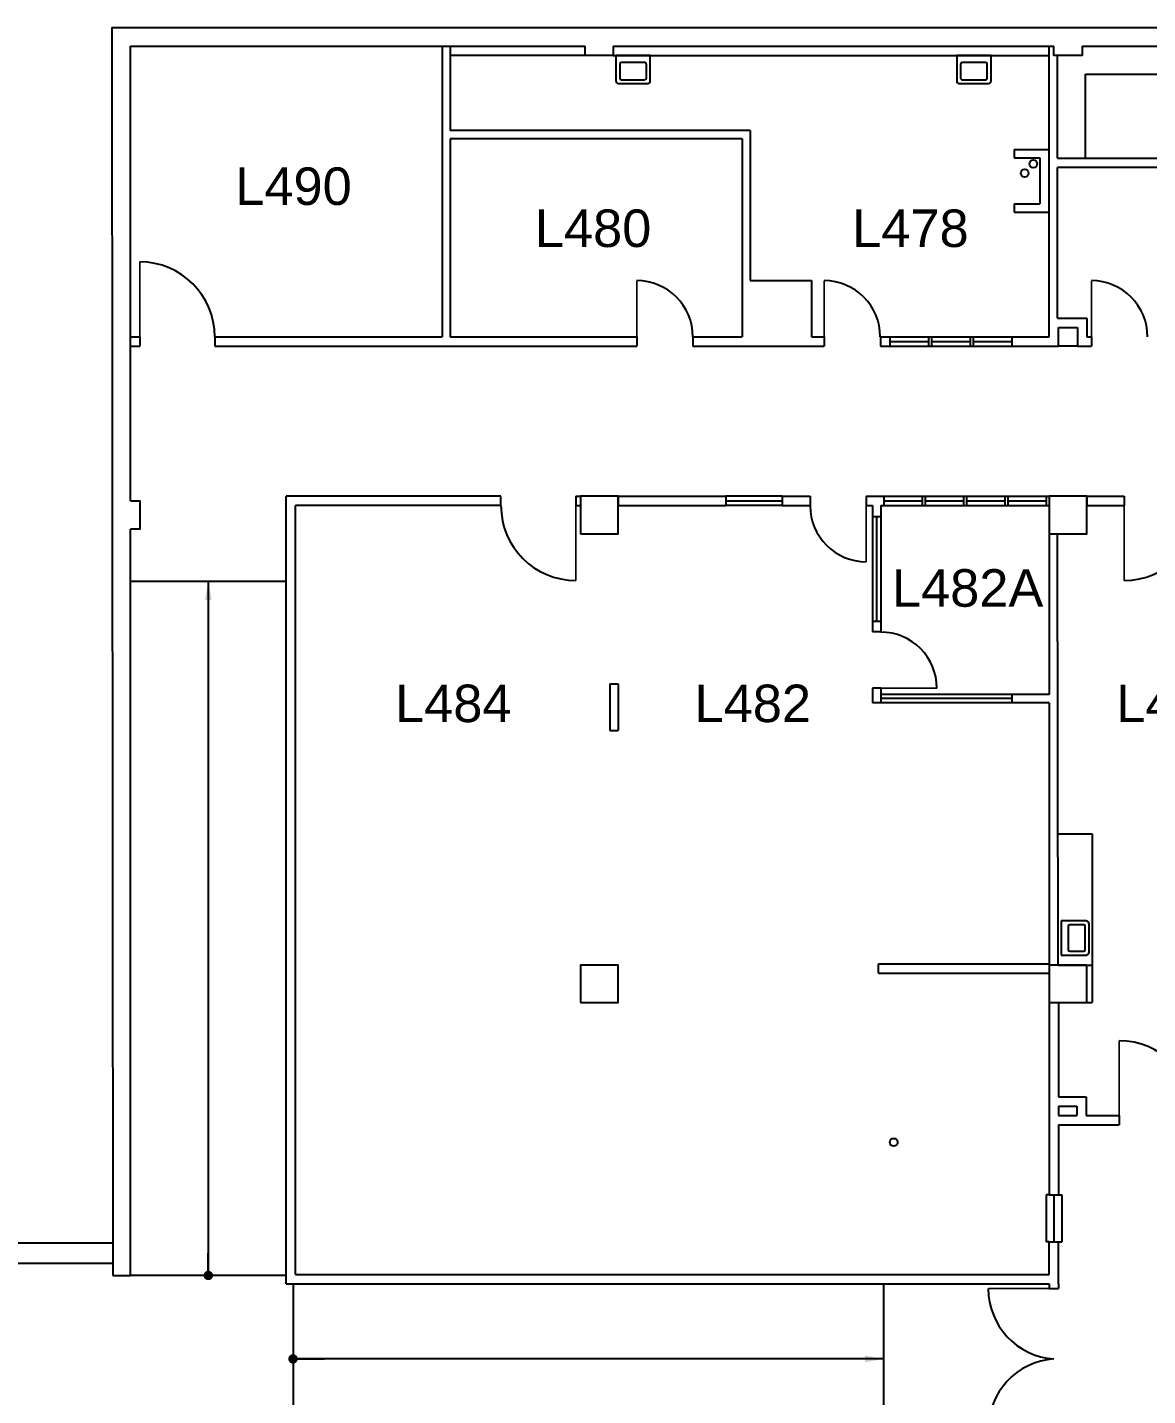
# Model space of a CAD drawing. Header units: inches. Extents: x -3235 to 3296, y 72 to 2924.
# Drawn here: x 214 to 931, y 1698 to 2574 of the extents above; entities that cross this region are included whole.
import ezdxf
from ezdxf.enums import TextEntityAlignment as Align

# ---------------------------------------------------------------- set-up
doc = ezdxf.new("R2010")
doc.units = ezdxf.units.IN
doc.header["$LTSCALE"] = 48
doc.header["$MEASUREMENT"] = 0
doc.layers.get('0').update_dxf_attribs({"linetype": 'CONTINUOUS'})
for name, color, linetype in [('A-ANNO-ROOM', 4, 'CONTINUOUS'), ('A-COLS', 5, 'CONTINUOUS'), ('A-DOOR', 2, 'CONTINUOUS'), ('A-FLOR-CASE', 3, 'CONTINUOUS'), ('A-FLOR-PFIX', 2, 'CONTINUOUS'), ('A-FLOR-RAMP', 2, 'CONTINUOUS'), ('A-GLAZ', 2, 'CONTINUOUS'), ('A-GLAZ-SILL', 1, 'CONTINUOUS'), ('A-WALL-FULL', 6, 'CONTINUOUS')]:
    doc.layers.add(name, color=color, linetype=linetype)
doc.styles.add('ARIAL', font='arial.ttf')

# ---------------------------------------------------------------- blocks, each defined once
blk = doc.blocks.new('W-LAV2')
for p, q in [((17, 11), (1, 11)), ((1, 11), (1, -11)), ((19, -9), (19, 9)), ((5.5, 7.5), (5.5, -7.5)), ((15.5, 8.5), (6.5, 8.5)), ((16.5, -7.5), (16.5, 7.5)), ((6.5, -8.5), (15.5, -8.5)), ((1, -11), (17, -11))]:
    blk.add_line(p, q)
for centre, radius, start, end in [((17, 9), 2, 0, 90), ((6.5, 7.5), 1, 90, 180), ((15.5, 7.5), 1, 0, 90), ((6.5, -7.5), 1, 180, 270), ((15.5, -7.5), 1, 270, 0), ((17, -9), 2, 270, 0)]:
    blk.add_arc(centre, radius, start, end)

msp = doc.modelspace()

# ---------------------------------------------------------------- linework, layer by layer
at = {"layer": 'A-COLS'}
for points in [[(568.5, 2249.5), (592.5, 2249.5), (592.5, 2273.5), (568.5, 2273.5), (568.5, 2249.5)], [(868.5, 2249.5), (892.5, 2249.5), (892.5, 2273.5), (868.5, 2273.5), (868.5, 2249.5)], [(568.5, 1949.5), (592.5, 1949.5), (592.5, 1973.5), (568.5, 1973.5), (568.5, 1949.5)], [(868.5, 1949.5), (892.5, 1949.5), (892.5, 1973.5), (868.5, 1973.5), (868.5, 1949.5)]]:
    msp.add_lwpolyline(points, dxfattribs=at)
at = {"layer": 'A-DOOR', "const_width": 1}
for points in [[(286.5, 2375.5), (286.5, 2423.5)], [(604.5, 2375.5), (604.5, 2411.5)], [(724.43, 2375.5), (724.43, 2411.5)], [(895.5, 2375.5), (895.5, 2411.5)], [(565.5, 2267.5), (565.5, 2219.5)], [(751.38, 2267.5), (751.38, 2231.5)], [(916.5, 2267.5), (916.5, 2219.5)], [(760.62, 2150.62), (796.62, 2150.62)], [(913.2, 1877.19), (913.2, 1925.19)], [(868.5, 1766.5), (829.5, 1766.5)]]:
    msp.add_lwpolyline(points, dxfattribs=at)
at = {"layer": 'A-DOOR'}
for centre, radius, start, end in [((286.5, 2375.5), 47.91, 0, 90), ((604.5, 2375.5), 35.93, 0, 90), ((724.43, 2375.5), 35.93, 0, 90), ((895.5, 2375.5), 35.93, 0, 90), ((565.5, 2267.5), 47.91, 180, 270), ((751.38, 2267.5), 35.93, 180, 270), ((916.5, 2267.5), 47.91, 270, 0), ((760.62, 2150.62), 35.93, 0, 90), ((913.2, 1877.19), 47.91, 0, 90), ((874.5, 1766.4), 45, 179.87254, 266.17759), ((874.5, 1676.6), 45, 93.82241, 180.12746)]:
    msp.add_arc(centre, radius, start, end, dxfattribs=at)
at = {"layer": 'A-FLOR-CASE'}
for p, q in [((891.75, 2543.5), (1162.5, 2543.5)), ((891.75, 2489.83), (891.75, 2543.5)), ((874.5, 2057.5), (896, 2057.5)), ((896, 2057.5), (896, 1973.5))]:
    msp.add_line(p, q, dxfattribs=at)
at = {"layer": 'A-FLOR-PFIX'}
for centre in [(858.28, 2486.21), (852.79, 2480.17), (768.98, 1860.12)]:
    msp.add_circle(centre, 2.5, dxfattribs=at)
at = {"layer": 'A-FLOR-RAMP'}
for p, q in [((380.08, 2218.89), (280.5, 2218.89)), ((330.29, 2218.89), (330.29, 1774.89)), ((330.29, 1774.89), (330.29, 1789.14)), ((380.08, 1774.89), (280.5, 1774.89)), ((384.5, 1769.5), (384.5, 1673.5)), ((762.5, 1769.5), (762.5, 1673.5)), ((762.5, 1721.5), (383.65, 1721.5)), ((384.5, 1721.5), (404.71, 1721.56))]:
    msp.add_line(p, q, dxfattribs=at)
at = {"layer": 'A-FLOR-RAMP', "const_width": 3}
for points in [[(328.79, 1774.89, 1), (331.79, 1774.89, 1)], [(383, 1721.5, 1), (386, 1721.5, 1)]]:
    msp.add_lwpolyline(points, format="xyb", close=True, dxfattribs=at)
at = {"layer": 'A-FLOR-RAMP'}
for points in [[(330.29, 2218.89), (332.38, 2207.07), (328.2, 2207.07)], [(762.5, 1721.5), (750.68, 1719.41), (750.68, 1723.59)]]:
    msp.add_solid(points, dxfattribs=at)
at = {"layer": 'A-GLAZ'}
for p, q in [((766.47, 2375.5), (791.14, 2375.5)), ((793.14, 2375.5), (817.81, 2375.5)), ((819.81, 2375.5), (844.47, 2375.5)), ((766.47, 2372.49), (791.14, 2372.49)), ((793.14, 2372.49), (817.81, 2372.49)), ((819.81, 2372.49), (844.47, 2372.49)), ((661.5, 2270.5), (697.5, 2270.5)), ((762.62, 2273.5), (787.09, 2273.5)), ((762.62, 2270.5), (787.09, 2270.5)), ((789.09, 2273.5), (813.56, 2273.5)), ((789.09, 2270.5), (813.56, 2270.5)), ((815.56, 2273.5), (840.03, 2273.5)), ((815.56, 2270.5), (840.03, 2270.5)), ((842.03, 2273.5), (866.49, 2273.5)), ((842.03, 2270.5), (866.49, 2270.5)), ((758, 2260.5), (758, 2193.62)), ((844.62, 2144), (760.62, 2144)), ((871.5, 1826.5), (871.5, 1796.5))]:
    msp.add_line(p, q, dxfattribs=at)
at = {"layer": 'A-GLAZ-SILL'}
for p, q in [((765.47, 2375.5), (845.47, 2375.5)), ((791.14, 2375.5), (791.14, 2369.49)), ((791.14, 2375.5), (793.14, 2375.5)), ((793.14, 2375.5), (793.14, 2369.49)), ((817.81, 2375.5), (817.81, 2369.49)), ((817.81, 2375.5), (819.81, 2375.5)), ((819.81, 2375.5), (819.81, 2369.49)), ((766.47, 2369.5), (791.14, 2369.5)), ((791.14, 2369.5), (793.14, 2369.5)), ((793.14, 2369.5), (817.81, 2369.5)), ((817.81, 2369.5), (819.81, 2369.5)), ((819.81, 2369.5), (844.47, 2369.5)), ((697.5, 2273.5), (661.5, 2273.5)), ((761.62, 2273.5), (867.49, 2273.5)), ((787.09, 2273.5), (787.09, 2267.5)), ((787.09, 2273.5), (789.09, 2273.5)), ((789.09, 2273.5), (789.09, 2267.5)), ((813.56, 2273.5), (813.56, 2267.5)), ((813.56, 2273.5), (815.56, 2273.5)), ((815.56, 2273.5), (815.56, 2267.5)), ((840.03, 2273.5), (840.03, 2267.5)), ((840.03, 2273.5), (842.03, 2273.5)), ((842.03, 2273.5), (842.03, 2267.5)), ((697.5, 2267.5), (661.5, 2267.5)), ((755.37, 2260.5), (755.37, 2193.62)), ((760.62, 2260.5), (760.62, 2193.41)), ((762.62, 2267.5), (787.09, 2267.5)), ((787.09, 2267.5), (789.09, 2267.5)), ((789.09, 2267.5), (813.56, 2267.5)), ((813.56, 2267.5), (815.56, 2267.5)), ((815.56, 2267.5), (840.03, 2267.5)), ((840.03, 2267.5), (842.03, 2267.5)), ((842.03, 2267.5), (866.49, 2267.5)), ((844.62, 2146.62), (760.62, 2146.62)), ((844.62, 2141.38), (760.62, 2141.38)), ((866.5, 1826.5), (866.5, 1796.5)), ((868.5, 1826.5), (866.5, 1826.5)), ((874.5, 1826.5), (876.5, 1826.5)), ((876.5, 1826.5), (876.5, 1796.5)), ((868.5, 1796.5), (866.5, 1796.5)), ((874.5, 1796.5), (876.5, 1796.5))]:
    msp.add_line(p, q, dxfattribs=at)
at = {"layer": 'A-WALL-FULL'}
for p, q in [((268.5, 2573.5), (269.13, 1774.89)), ((268.5, 2573.5), (3295.5, 2573.5)), ((280.5, 2561.5), (436.5, 2561.5)), ((280.5, 2270.5), (280.5, 2561.5)), ((436.5, 2561.5), (571.5, 2561.5)), ((479.88, 2561.5), (479.88, 2375.5)), ((485.12, 2561.5), (485.12, 2507.5)), ((868.5, 2375.5), (868.5, 2561.5)), ((889.5, 2561.5), (1171.5, 2561.5)), ((571.5, 2555.5), (485.12, 2555.5)), ((589.5, 2555.5), (868.5, 2555.5)), ((873.75, 2489.83), (873.75, 2555.5)), ((677.12, 2507.5), (485.12, 2507.5)), ((677.12, 2507.5), (677.12, 2411.5)), ((671.88, 2502.25), (485.12, 2502.25)), ((485.12, 2502.25), (485.12, 2375.5)), ((671.88, 2502.25), (671.88, 2375.5)), ((846, 2495.3), (868.5, 2495.3)), ((846, 2495.3), (846, 2490.05)), ((846, 2490.05), (862.5, 2490.05)), ((862.5, 2490.05), (862.5, 2460.55)), ((873.75, 2489.83), (981.75, 2489.83)), ((981.75, 2483.83), (873.75, 2483.83)), ((873.75, 2387.5), (873.75, 2483.83)), ((846, 2460.55), (846, 2455.3)), ((846, 2460.55), (862.5, 2460.55)), ((846, 2455.3), (868.5, 2455.3)), ((677.12, 2411.5), (716.43, 2411.5)), ((716.43, 2411.5), (716.43, 2375.5)), ((873.75, 2387.5), (892.5, 2387.5)), ((874.5, 2369.5), (874.5, 2381.5)), ((874.5, 2381.5), (886.5, 2381.5)), ((886.5, 2381.5), (886.5, 2369.5)), ((892.5, 2387.5), (892.5, 2375.5)), ((280.5, 2375.5), (286.5, 2375.5)), ((286.5, 2375.5), (286.5, 2369.5)), ((334.41, 2375.5), (436.5, 2375.5)), ((334.41, 2375.5), (334.41, 2369.5)), ((436.5, 2375.5), (479.88, 2375.5)), ((485.12, 2375.5), (604.5, 2375.5)), ((604.5, 2375.5), (604.5, 2369.5)), ((640.43, 2375.5), (671.88, 2375.5)), ((640.43, 2375.5), (640.43, 2369.5)), ((716.43, 2375.5), (724.43, 2375.5)), ((724.43, 2375.5), (724.43, 2369.5)), ((760.5, 2375.5), (766.47, 2375.5)), ((760.5, 2375.5), (760.5, 2369.5)), ((766.47, 2375.5), (766.47, 2369.49)), ((844.47, 2375.5), (844.47, 2369.49)), ((844.47, 2375.5), (868.5, 2375.5)), ((844.47, 2375.5), (844.47, 2369.49)), ((892.5, 2375.5), (895.5, 2375.5)), ((895.5, 2375.5), (895.5, 2369.5)), ((280.5, 2369.5), (286.5, 2369.5)), ((334.41, 2369.5), (604.5, 2369.5)), ((640.43, 2369.5), (724.43, 2369.5)), ((760.5, 2369.5), (766.47, 2369.5)), ((844.47, 2369.5), (874.5, 2369.5)), ((886.5, 2369.5), (874.5, 2369.5)), ((886.5, 2369.5), (895.5, 2369.5)), ((380.08, 1769.5), (380.08, 2273.5)), ((517.59, 2273.5), (380.08, 2273.5)), ((517.59, 2267.5), (517.59, 2273.5)), ((565.5, 2273.5), (568.5, 2273.5)), ((565.5, 2273.5), (565.5, 2267.5)), ((568.5, 2273.5), (568.5, 2267.5)), ((592.5, 2273.5), (661.5, 2273.5)), ((592.5, 2273.5), (592.5, 2267.5)), ((661.5, 2273.5), (661.5, 2267.5)), ((697.5, 2273.5), (715.45, 2273.5)), ((697.5, 2273.5), (697.5, 2267.5)), ((715.45, 2273.5), (715.45, 2267.5)), ((751.38, 2273.5), (751.38, 2267.5)), ((751.38, 2273.5), (762.62, 2273.5)), ((762.62, 2273.5), (762.62, 2267.5)), ((866.49, 2273.5), (866.49, 2267.5)), ((866.49, 2273.5), (868.5, 2273.5)), ((868.43, 2273.5), (868.43, 2267.5)), ((892.5, 2273.5), (916.5, 2273.5)), ((892.5, 2273.5), (892.5, 2267.5)), ((916.5, 2273.5), (916.5, 2267.5)), ((517.59, 2267.5), (386.08, 2267.5)), ((386.08, 1775.5), (386.08, 2267.5)), ((565.5, 2267.5), (568.5, 2267.5)), ((592.5, 2267.5), (661.5, 2267.5)), ((697.5, 2267.5), (715.45, 2267.5)), ((751.38, 2267.5), (755.37, 2267.5)), ((755.37, 2260.5), (760.62, 2260.5)), ((755.37, 2267.5), (755.37, 2260.5)), ((760.62, 2267.5), (760.62, 2260.5)), ((760.62, 2267.5), (762.62, 2267.5)), ((866.49, 2267.5), (868.5, 2267.5)), ((868.5, 2267.5), (868.5, 2146.62)), ((892.5, 2267.5), (916.5, 2267.5)), ((280.5, 1774.89), (280.5, 2252.5)), ((874.28, 1973.5), (873.75, 2249.5)), ((755.37, 2193.62), (760.62, 2193.62)), ((755.37, 2193.62), (755.37, 2186.62)), ((760.62, 2193.62), (760.62, 2186.62)), ((760.62, 2186.62), (755.37, 2186.62)), ((587.25, 2153.5), (592.5, 2153.5)), ((587.25, 2153.5), (587.25, 2123.5)), ((592.5, 2153.5), (592.5, 2123.5)), ((760.62, 2150.62), (755.37, 2150.62)), ((755.37, 2150.62), (755.37, 2141.38)), ((760.62, 2150.62), (760.62, 2146.62)), ((760.62, 2146.62), (760.62, 2141.38)), ((868.5, 2146.62), (844.62, 2146.62)), ((844.62, 2146.62), (844.62, 2141.38)), ((760.62, 2141.38), (755.37, 2141.38)), ((868.5, 2141.38), (844.62, 2141.38)), ((868.5, 2141.38), (868.5, 1974.23)), ((587.25, 2123.5), (592.5, 2123.5)), ((759.23, 1974.23), (868.5, 1974.23)), ((759.23, 1968.23), (759.23, 1974.23)), ((874.28, 1973.5), (895.78, 1973.5)), ((896, 1973.5), (896, 1949.5)), ((759.23, 1968.23), (868.5, 1968.23)), ((868.5, 1949.5), (868.5, 1826.5)), ((874.5, 1949.5), (874.5, 1889.19)), ((874.5, 1949.5), (896, 1949.5)), ((874.5, 1889.19), (892.2, 1889.19)), ((874.5, 1883.19), (886.2, 1883.19)), ((874.5, 1883.19), (874.5, 1877.32)), ((886.2, 1883.19), (886.2, 1877.28)), ((892.2, 1889.19), (892.2, 1877.19)), ((874.5, 1877.32), (886.2, 1877.28)), ((892.2, 1877.26), (913.2, 1877.19)), ((913.2, 1877.19), (913.2, 1871.19)), ((874.5, 1871.19), (913.2, 1871.19)), ((874.5, 1871.19), (874.5, 1826.5)), ((868.5, 1826.5), (874.5, 1826.5)), ((268.49, 1795.52), (30.49, 1795.52)), ((868.5, 1775.5), (868.5, 1796.5)), ((868.5, 1796.5), (874.5, 1796.5)), ((874.5, 1769.5), (874.5, 1796.5)), ((268.49, 1782.48), (153.49, 1782.48)), ((269.13, 1774.89), (280.5, 1774.89)), ((380.08, 1769.5), (868.5, 1769.5)), ((386.08, 1775.5), (868.5, 1775.5)), ((868.5, 1769.5), (868.5, 1766.5)), ((874.5, 1769.5), (874.5, 1766.5)), ((868.5, 1766.5), (874.5, 1766.5))]:
    msp.add_line(p, q, dxfattribs=at)
for points in [[(589.5, 2561.5), (589.5, 2555.5), (571.5, 2555.5), (571.5, 2561.5)], [(589.5, 2561.5), (871.5, 2561.5)], [(889.5, 2561.5), (889.5, 2555.5), (871.5, 2555.5), (871.5, 2561.5)], [(280.5, 2270.5), (286.5, 2270.5), (286.5, 2252.5), (280.5, 2252.5)]]:
    msp.add_lwpolyline(points, dxfattribs=at)

# ---------------------------------------------------------------- block references
at = {"layer": 'A-FLOR-PFIX', "rotation": 270}
for p in [(602.15, 2556.5), (820.28, 2556.5)]:
    msp.add_blockref('W-LAV2', p, dxfattribs=at)
at = {"layer": 'A-FLOR-PFIX'}
msp.add_blockref('W-LAV2', (875.07, 1990.8), dxfattribs=at)

# ---------------------------------------------------------------- texts
at = {"layer": 'A-ANNO-ROOM', "style": 'ARIAL'}
for s, p in [('L490', (384.82, 2459.88)), ('L480', (576.54, 2432.97)), ('L478', (779.64, 2432.97)), ('L482A', (816.26, 2202.79)), ('L484', (487.06, 2128.95)), ('L482', (678.76, 2128.95)), ('L472', (948.67, 2128.95))]:
    msp.add_text(s, height=24, dxfattribs=at).set_placement(p, align=Align.CENTER)

doc.saveas('drawing.dxf')
